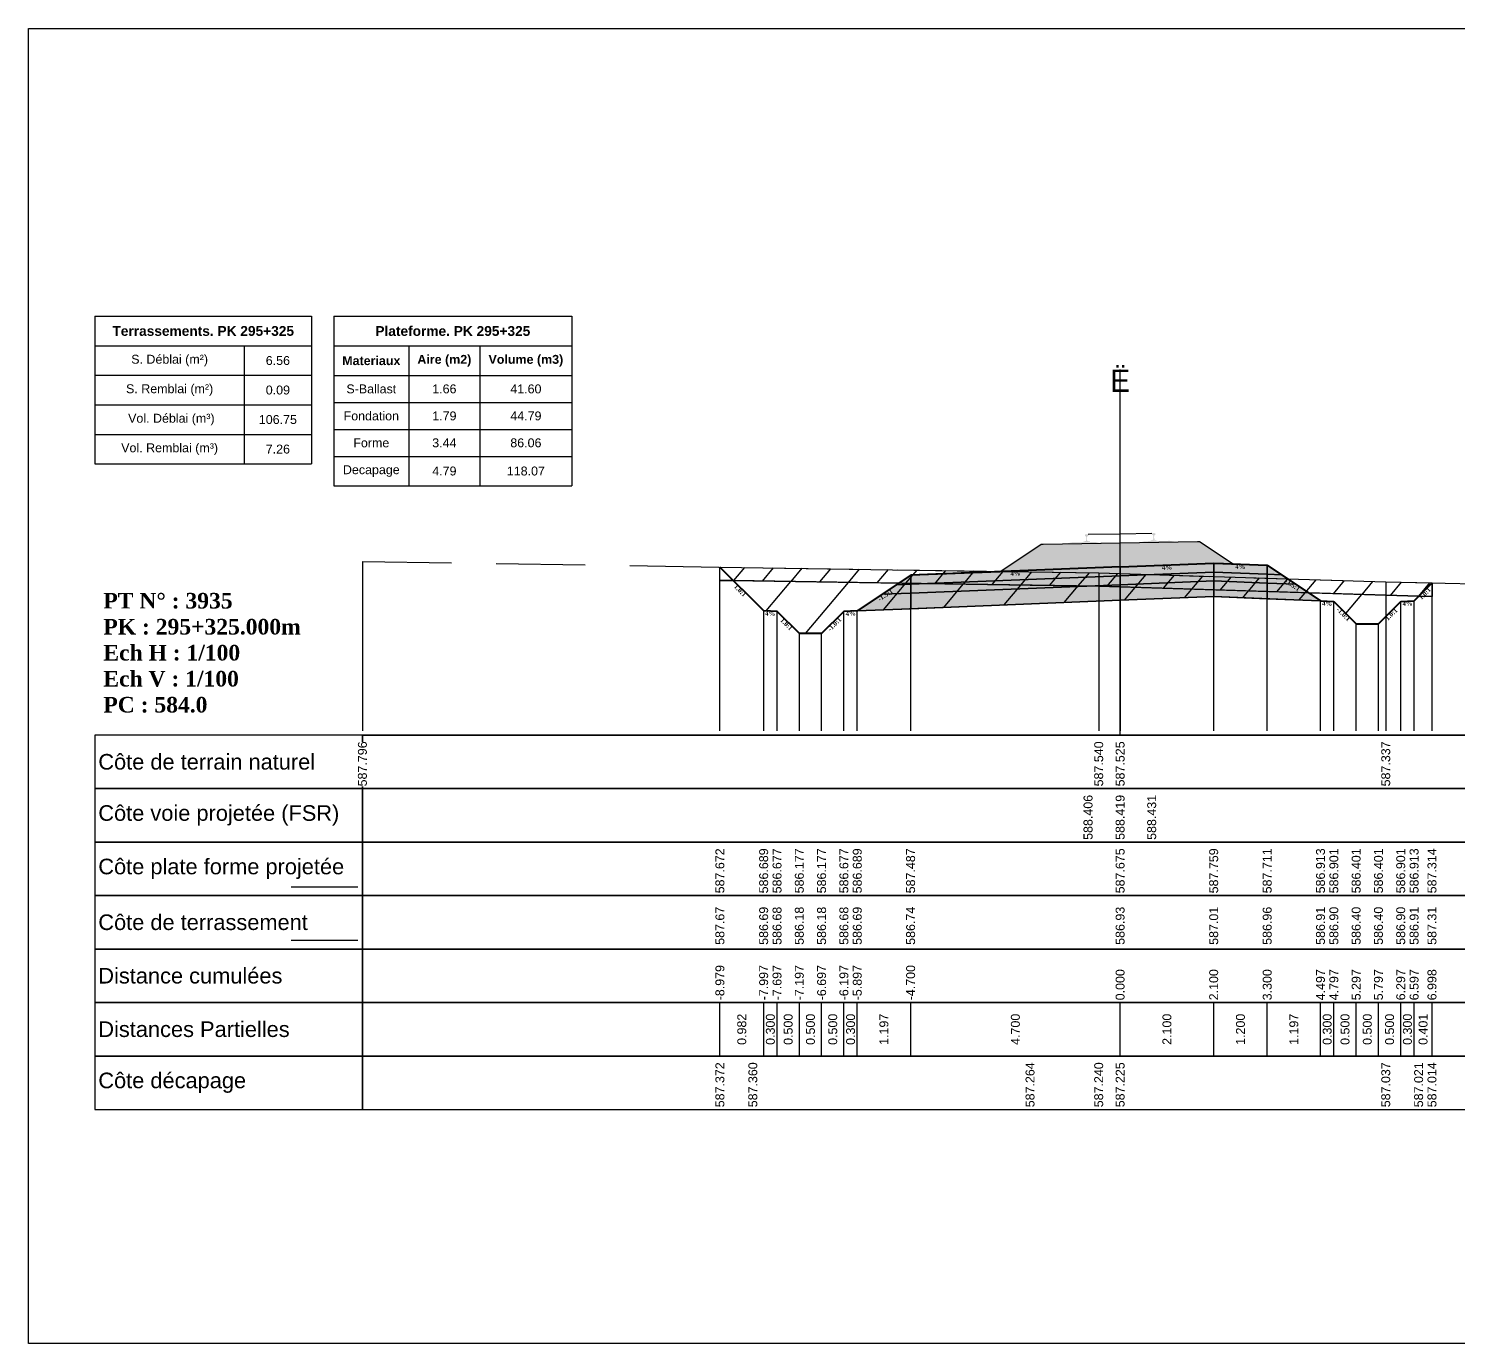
# Model space of a CAD drawing. Header units: millimetres. Extents: x 2762 to 3076, y 916 to 3305.
# Drawn here: x 2873.89 to 2905.97, y 2163.04 to 2192.54 of the extents above; entities that cross this region are included whole.
import ezdxf

# ---------------------------------------------------------------- set-up
doc = ezdxf.new("R2010")
doc.units = ezdxf.units.MM
doc.header["$LTSCALE"] = 2
doc.linetypes.add('CACHE', pattern=[9.525, 6.35, -3.175])
doc.linetypes.add('DASHED', pattern=[0.75, 0.5, -0.25])
for name, color, linetype in [('C-ANNO-TABL', 1, 'Continuous'), ('C-ANNO-TABL-TEXT', 150, 'Continuous'), ('C-ANNO-TABL-TITL', 150, 'Continuous'), ('C-ANNO-TABL-TTBL', 5, 'Continuous'), ('C-ROAD-CORR', 5, 'Continuous'), ('C-ROAD-SCTN', 7, 'Continuous')]:
    doc.layers.add(name, color=color, linetype=linetype)
doc.styles.add('ARIAL', font='arial.ttf')
doc.styles.add('C3D_Etiquette', font='romans.shx')
doc.styles.add('C3D_Profil_Travers', font='romans.shx')
doc.styles.get("Standard").update_dxf_attribs({"font": 'arial.ttf'})

msp = doc.modelspace()

# ---------------------------------------------------------------- hatches: boundary and pattern name
at = {"linetype": 'Continuous', "lineweight": -3}
msp.add_hatch(color=254, dxfattribs=at).paths.add_polyline_path([(2897.169, 2180.798), (2897.166, 2180.983), (2897.28, 2181.006), (2897.628, 2181.012), (2897.628, 2181.018), (2897.554, 2181.016), (2897.554, 2181.026), (2897.555, 2181.027), (2897.556, 2181.028), (2897.558, 2181.028), (2897.578, 2181.03), (2897.581, 2181.031), (2897.584, 2181.032), (2897.612, 2181.043), (2897.614, 2181.044), (2897.615, 2181.046), (2897.616, 2181.047), (2897.617, 2181.051), (2897.618, 2181.058), (2897.619, 2181.067), (2897.62, 2181.078), (2897.62, 2181.102), (2897.619, 2181.117), (2897.618, 2181.124), (2897.617, 2181.13), (2897.616, 2181.134), (2897.616, 2181.136), (2897.615, 2181.14), (2897.614, 2181.141), (2897.613, 2181.143), (2897.612, 2181.144), (2897.61, 2181.145), (2897.595, 2181.15), (2897.592, 2181.152), (2897.592, 2181.152), (2897.591, 2181.154), (2897.591, 2181.157), (2897.591, 2181.175), (2897.591, 2181.179), (2897.592, 2181.181), (2897.594, 2181.184), (2897.596, 2181.185), (2897.599, 2181.187), (2897.6, 2181.187), (2897.604, 2181.188), (2897.608, 2181.188), (2897.611, 2181.189), (2897.615, 2181.189), (2897.62, 2181.189), (2897.623, 2181.189), (2897.626, 2181.19), (2897.63, 2181.19), (2897.633, 2181.19), (2897.637, 2181.19), (2897.642, 2181.189), (2897.645, 2181.189), (2897.649, 2181.189), (2897.653, 2181.188), (2897.654, 2181.188), (2897.656, 2181.186), (2897.659, 2181.185), (2897.661, 2181.183), (2897.662, 2181.18), (2897.663, 2181.176), (2897.663, 2181.158), (2897.663, 2181.155), (2897.662, 2181.154), (2897.662, 2181.153), (2897.659, 2181.151), (2897.644, 2181.145), (2897.643, 2181.145), (2897.641, 2181.143), (2897.64, 2181.142), (2897.64, 2181.14), (2897.639, 2181.137), (2897.638, 2181.135), (2897.638, 2181.13), (2897.637, 2181.124), (2897.637, 2181.118), (2897.636, 2181.102), (2897.637, 2181.078), (2897.638, 2181.068), (2897.639, 2181.059), (2897.641, 2181.052), (2897.642, 2181.047), (2897.642, 2181.046), (2897.644, 2181.045), (2897.646, 2181.044), (2897.674, 2181.034), (2897.677, 2181.032), (2897.681, 2181.032), (2897.701, 2181.031), (2897.702, 2181.03), (2897.703, 2181.03), (2897.704, 2181.029), (2897.704, 2181.019), (2897.63, 2181.018), (2897.63, 2181.012), (2897.834, 2181.016), (2897.966, 2180.987), (2898.8, 2181.002), (2898.931, 2181.035), (2899.135, 2181.038), (2899.135, 2181.044), (2899.061, 2181.043), (2899.061, 2181.052), (2899.062, 2181.053), (2899.063, 2181.054), (2899.064, 2181.055), (2899.084, 2181.057), (2899.088, 2181.057), (2899.091, 2181.058), (2899.119, 2181.069), (2899.121, 2181.071), (2899.122, 2181.072), (2899.123, 2181.073), (2899.124, 2181.078), (2899.125, 2181.085), (2899.126, 2181.094), (2899.127, 2181.104), (2899.126, 2181.128), (2899.125, 2181.144), (2899.125, 2181.15), (2899.124, 2181.156), (2899.123, 2181.161), (2899.123, 2181.162), (2899.122, 2181.166), (2899.121, 2181.168), (2899.12, 2181.169), (2899.118, 2181.17), (2899.117, 2181.171), (2899.102, 2181.176), (2899.099, 2181.178), (2899.098, 2181.179), (2899.098, 2181.18), (2899.098, 2181.183), (2899.097, 2181.201), (2899.098, 2181.205), (2899.099, 2181.208), (2899.101, 2181.21), (2899.103, 2181.212), (2899.106, 2181.213), (2899.107, 2181.213), (2899.11, 2181.214), (2899.114, 2181.215), (2899.118, 2181.215), (2899.122, 2181.215), (2899.127, 2181.216), (2899.13, 2181.216), (2899.133, 2181.216), (2899.136, 2181.216), (2899.14, 2181.216), (2899.144, 2181.216), (2899.149, 2181.216), (2899.152, 2181.215), (2899.156, 2181.215), (2899.16, 2181.214), (2899.161, 2181.214), (2899.163, 2181.213), (2899.165, 2181.211), (2899.168, 2181.209), (2899.169, 2181.207), (2899.169, 2181.202), (2899.17, 2181.184), (2899.17, 2181.182), (2899.169, 2181.18), (2899.169, 2181.179), (2899.166, 2181.177), (2899.151, 2181.172), (2899.149, 2181.171), (2899.148, 2181.169), (2899.147, 2181.168), (2899.146, 2181.166), (2899.146, 2181.163), (2899.145, 2181.161), (2899.144, 2181.156), (2899.144, 2181.15), (2899.143, 2181.144), (2899.143, 2181.128), (2899.143, 2181.104), (2899.145, 2181.094), (2899.146, 2181.085), (2899.147, 2181.078), (2899.148, 2181.074), (2899.149, 2181.072), (2899.15, 2181.071), (2899.153, 2181.07), (2899.181, 2181.06), (2899.184, 2181.059), (2899.187, 2181.058), (2899.207, 2181.057), (2899.209, 2181.057), (2899.21, 2181.056), (2899.211, 2181.055), (2899.211, 2181.045), (2899.137, 2181.044), (2899.137, 2181.038), (2899.485, 2181.044), (2899.6, 2181.025), (2899.604, 2180.84)])
h = msp.add_hatch(dxfattribs=at)
h.set_pattern_fill('GRAVEL', color=252, scale=0.009, style=0)
h.set_pattern_definition([(228.0128, (2895.85451, 2180.586816), (-1.8288, -2.0574), [0.030755, -3.0447435]), (184.96974, (2895.833936, 2180.563956), (2.743199999, 0.228600013), [0.0527764, -5.2248644]), (132.51045, (2895.781358, 2180.559384), (2.286, -2.5146), [0.0372133, -3.684125]), (267.2737, (2895.692204, 2180.502234), (0.2286, 4.572), [0.0480604, -4.7579794]), (292.83365, (2895.689918, 2180.454228), (-1.143, 2.7432), [0.047127, -4.6655827]), (357.2737, (2895.708206, 2180.410794), (-4.572, 0.2286), [0.0480604, -4.7579794]), (37.69424, (2895.756212, 2180.408508), (-2.9718, -2.286), [0.0635574, -6.2921804]), (72.25533, (2895.806504, 2180.44737), (1.6002, 5.0292), [0.0600048, -5.940473]), (121.42957, (2895.824792, 2180.50452), (-1.8288, 2.9718), [0.048223, -4.774099]), (175.23636, (2895.799646, 2180.545668), (2.5146, -0.2286), [0.055054, -2.697654]), (222.39744, (2895.744782, 2180.55024), (-2.7432, -2.5146), [0.071197, -7.0485095]), (138.81407, (2895.918518, 2180.499948), (-1.6002, 1.3716), [0.0243004, -2.405751]), (171.46923, (2895.90023, 2180.51595), (2.9718, -0.4572), [0.0462314, -4.5769175]), (225, (2895.85451, 2180.52281), (-3e-17, -0.2286), [0.032329, -0.29096]), (203.1986, (2895.838508, 2180.55024), (1.143, 0.4572), [0.01741, -1.723556]), (291.8014, (2895.822506, 2180.543382), (-0.2286, 0.6858), [0.024621, -1.206428]), (30.9638, (2895.83165, 2180.520522), (0.6858, 0.4572), [0.039989, -1.292967]), (161.565, (2895.86594, 2180.541096), (0.4572, -0.2286), [0.028916, -0.693981]), (16.38954, (2895.689918, 2180.543382), (2.286, 0.6858), [0.040508, -4.0102944]), (70.34618, (2895.72878, 2180.554812), (-0.9144, -2.5146), [0.033984, -3.3643994]), (293.1986, (2895.86594, 2180.586816), (-0.4572, 1.143), [0.034819, -1.7061465]), (343.61046, (2895.879656, 2180.554812), (-2.286, 0.6858), [0.040508, -4.0102944]), (339.44395, (2895.689918, 2180.40165), (-1.143, 0.4572), [0.039063, -1.914096]), (294.77514, (2895.726494, 2180.387934), (-1.143, 2.5146), [0.0327305, -3.2403234]), (66.8014, (2895.868226, 2180.358216), (0.4572, 1.143), [0.034819, -1.7061465]), (17.35402, (2895.881942, 2180.39022), (-2.9718, -0.9144), [0.0383204, -3.793714]), (69.44395, (2895.756212, 2180.358216), (-0.4572, -1.143), [0.0195316, -1.933628]), (101.3099, (2895.85451, 2180.358216), (-0.2286, 0.9144), [0.011656, -1.1539795]), (165.9638, (2895.852224, 2180.369646), (0.6858, -0.2286), [0.047127, -0.895415]), (186.009, (2895.806504, 2180.381076), (2.286, 0.2286), [0.043674, -4.323723]), (303.69, (2895.83165, 2180.49995), (-0.2286, 0.4572), [0.032969, -0.79126]), (353.15723, (2895.849938, 2180.472516), (3.8862, -0.4572), [0.05756, -5.698441]), (60.9454, (2895.907088, 2180.465658), (-0.9144, -1.6002), [0.023536, -2.330045]), (90, (2895.91852, 2180.48623), (-0.2286, 0.2286), [0.013716, -0.214884]), (120.25644, (2895.801932, 2180.387934), (0.9144, -1.6002), [0.031758, -3.1440547]), (48.0128, (2895.78593, 2180.415366), (1.8288, 2.0574), [0.06151, -3.0139886]), (0, (2895.82708, 2180.46109), (0.2286, 0.2286), [0.059436, -0.169164]), (325.30485, (2895.886514, 2180.461086), (2.286, -1.6002), [0.036145, -3.5783385]), (254.0546, (2895.916232, 2180.440512), (-0.2286, -0.9144), [0.033285, -1.6309485]), (207.64598, (2895.907088, 2180.408508), (-4.3434, -2.286), [0.054193, -5.365122]), (175.42608, (2895.859082, 2180.383362), (-2.9718, 0.2286), [0.0573327, -5.675926])])
h.paths.add_polyline_path([(2895.69, 2180.358), (2896.608, 2180.971), (2896.652, 2180.971), (2900.114, 2181.031), (2900.158, 2181.031), (2900.916, 2180.526), (2900.48, 2180.543), (2895.809, 2180.356)])
h.paths.add_polyline_path([(2895.679, 2180.351), (2895.69, 2180.358), (2895.809, 2180.356)])
h = msp.add_hatch(dxfattribs=at)
h.set_pattern_fill('_U', color=150, scale=0.5, angle=50, style=0, pattern_type=0)
h.set_pattern_definition([(50, (2905.0838, 2179.80465), (-0.383022, 0.321394), [])])
h.paths.add_polyline_path([(2905.084, 2179.805), (2905.377, 2180.098), (2905.377, 2179.798)])
h.paths.add_polyline_path([(2902.137, 2180.19), (2904.34, 2180.121), (2905.377, 2180.098), (2905.084, 2179.805), (2904.34, 2179.821), (2902.609, 2179.875)])
h.paths.add_polyline_path([(2895.679, 2180.351), (2895.69, 2180.358), (2895.809, 2180.356)])
h.paths.add_polyline_path([(2893.413, 2180.093), (2893.68, 2180.271), (2895.679, 2180.351), (2895.809, 2180.356), (2897.9, 2180.324), (2902.137, 2180.19), (2902.609, 2179.875), (2897.9, 2180.024)])
h.paths.add_polyline_path([(2889.401, 2180.455), (2895.69, 2180.358), (2895.679, 2180.351), (2893.68, 2180.271), (2893.413, 2180.093), (2889.705, 2180.151)])
h.paths.add_polyline_path([(2889.401, 2180.155), (2889.401, 2180.455), (2889.705, 2180.151)])
h = msp.add_hatch(color=11, dxfattribs=at)
h.paths.add_polyline_path([(2901.68, 2180.295), (2901.68, 2180.495), (2901.999, 2180.282)])
h.paths.add_polyline_path([(2900.48, 2180.343), (2900.48, 2180.543), (2901.68, 2180.495), (2901.68, 2180.295)])
h.paths.add_polyline_path([(2898.38, 2180.259), (2898.38, 2180.459), (2900.48, 2180.543), (2900.48, 2180.343)])
h.paths.add_polyline_path([(2893.68, 2180.071), (2893.68, 2180.271), (2898.38, 2180.459), (2898.38, 2180.259)])
h.paths.add_polyline_path([(2893.36, 2180.058), (2893.68, 2180.271), (2893.68, 2180.071)])
h = msp.add_hatch(dxfattribs=at)
h.set_pattern_fill('_U', color=1, angle=50, style=0, pattern_type=0)
h.set_pattern_definition([(50, (2889.7054, 2180.1507), (-0.766044, 0.64279), [])])
h.paths.add_polyline_path([(2889.705, 2180.151), (2897.9, 2180.024), (2904.34, 2179.821), (2905.084, 2179.805), (2904.976, 2179.697), (2904.676, 2179.685), (2904.176, 2179.185), (2903.676, 2179.185), (2903.176, 2179.685), (2900.48, 2179.793), (2892.183, 2179.461), (2891.683, 2178.961), (2891.183, 2178.961), (2890.683, 2179.461), (2890.383, 2179.473)])
h = msp.add_hatch(color=83, dxfattribs=at)
h.paths.add_polyline_path([(2901.68, 2179.745), (2901.68, 2180.095), (2902.318, 2180.07), (2902.876, 2179.697)])
h.paths.add_polyline_path([(2900.48, 2179.793), (2900.48, 2180.143), (2901.68, 2180.095), (2901.68, 2179.745)])
h.paths.add_polyline_path([(2898.38, 2179.709), (2898.38, 2180.059), (2900.48, 2180.143), (2900.48, 2179.793)])
h.paths.add_polyline_path([(2893.68, 2179.521), (2893.68, 2179.871), (2898.38, 2180.059), (2898.38, 2179.709)])
h.paths.add_polyline_path([(2892.483, 2179.473), (2893.041, 2179.846), (2893.68, 2179.871), (2893.68, 2179.521)])
h = msp.add_hatch(color=30, dxfattribs=at)
h.paths.add_polyline_path([(2901.68, 2180.095), (2901.68, 2180.295), (2901.999, 2180.282), (2902.318, 2180.07)])
h.paths.add_polyline_path([(2900.48, 2180.143), (2900.48, 2180.343), (2901.68, 2180.295), (2901.68, 2180.095)])
h.paths.add_polyline_path([(2898.38, 2180.059), (2898.38, 2180.259), (2900.48, 2180.343), (2900.48, 2180.143)])
h.paths.add_polyline_path([(2893.68, 2179.871), (2893.68, 2180.071), (2898.38, 2180.259), (2898.38, 2180.059)])
h.paths.add_polyline_path([(2893.041, 2179.846), (2893.36, 2180.058), (2893.68, 2180.071), (2893.68, 2179.871)])

# ---------------------------------------------------------------- linework, layer by layer
at = {"color": 7, "linetype": 'Continuous', "lineweight": -3}
for p, q in [((2898.38, 2176.684), (2898.38, 2184.884)), ((2881.379, 2176.684), (2915.381, 2176.684)), ((2889.401, 2169.484), (2889.401, 2170.684)), ((2890.383, 2169.484), (2890.383, 2170.684)), ((2890.383, 2169.484), (2890.383, 2170.684)), ((2890.683, 2169.484), (2890.683, 2170.684)), ((2890.683, 2169.484), (2890.683, 2170.684)), ((2891.183, 2169.484), (2891.183, 2170.684)), ((2891.183, 2169.484), (2891.183, 2170.684)), ((2891.683, 2169.484), (2891.683, 2170.684)), ((2891.683, 2169.484), (2891.683, 2170.684)), ((2892.183, 2169.484), (2892.183, 2170.684)), ((2892.183, 2169.484), (2892.183, 2170.684)), ((2892.483, 2169.484), (2892.483, 2170.684)), ((2892.483, 2169.484), (2892.483, 2170.684)), ((2893.68, 2169.484), (2893.68, 2170.684)), ((2893.68, 2169.484), (2893.68, 2170.684)), ((2898.38, 2169.484), (2898.38, 2170.684)), ((2898.38, 2169.484), (2898.38, 2170.684)), ((2900.48, 2169.484), (2900.48, 2170.684)), ((2900.48, 2169.484), (2900.48, 2170.684)), ((2901.68, 2169.484), (2901.68, 2170.684)), ((2901.68, 2169.484), (2901.68, 2170.684)), ((2902.876, 2169.484), (2902.876, 2170.684)), ((2902.876, 2169.484), (2902.876, 2170.684)), ((2903.176, 2169.484), (2903.176, 2170.684)), ((2903.176, 2169.484), (2903.176, 2170.684)), ((2903.676, 2169.484), (2903.676, 2170.684)), ((2903.676, 2169.484), (2903.676, 2170.684)), ((2904.176, 2169.484), (2904.176, 2170.684)), ((2904.176, 2169.484), (2904.176, 2170.684)), ((2904.676, 2169.484), (2904.676, 2170.684)), ((2904.676, 2169.484), (2904.676, 2170.684)), ((2904.976, 2169.484), (2904.976, 2170.684)), ((2904.976, 2169.484), (2904.976, 2170.684)), ((2905.377, 2169.484), (2905.377, 2170.684))]:
    msp.add_line(p, q, dxfattribs=at)
at = {"color": 251, "linetype": 'Continuous', "lineweight": -3}
for p, q in [((2895.69, 2180.358), (2896.608, 2180.971)), ((2896.608, 2180.971), (2896.652, 2180.971)), ((2896.652, 2180.971), (2900.114, 2181.031)), ((2900.114, 2181.031), (2900.158, 2181.031)), ((2900.158, 2181.031), (2900.916, 2180.526)), ((2893.68, 2180.271), (2898.38, 2180.459)), ((2900.48, 2180.543), (2895.809, 2180.356)), ((2898.38, 2180.459), (2900.48, 2180.543)), ((2898.38, 2180.259), (2898.38, 2180.459)), ((2898.38, 2180.459), (2898.38, 2180.259)), ((2900.916, 2180.526), (2900.48, 2180.543)), ((2900.48, 2180.343), (2900.48, 2180.543)), ((2900.48, 2180.543), (2901.68, 2180.495)), ((2900.48, 2180.543), (2900.48, 2180.343)), ((2901.68, 2180.295), (2901.68, 2180.495)), ((2901.68, 2180.495), (2901.999, 2180.282)), ((2901.68, 2180.495), (2901.68, 2180.295)), ((2893.36, 2180.058), (2893.68, 2180.271)), ((2893.68, 2180.071), (2893.68, 2180.271)), ((2893.68, 2180.271), (2893.68, 2180.071)), ((2898.38, 2180.259), (2893.68, 2180.071)), ((2895.679, 2180.351), (2895.69, 2180.358)), ((2895.809, 2180.356), (2895.679, 2180.351)), ((2895.809, 2180.356), (2895.69, 2180.358)), ((2895.69, 2180.358), (2895.809, 2180.356)), ((2900.48, 2180.343), (2898.38, 2180.259)), ((2901.68, 2180.295), (2900.48, 2180.343)), ((2901.999, 2180.282), (2901.68, 2180.295)), ((2893.68, 2180.071), (2893.36, 2180.058))]:
    msp.add_line(p, q, dxfattribs=at)
at = {"color": 105, "linetype": 'DASHED', "lineweight": -3, "ltscale": 2}
for p, q in [((2881.38, 2180.579), (2897.9, 2180.324)), ((2897.9, 2180.324), (2898.38, 2180.309)), ((2898.38, 2180.309), (2904.34, 2180.121)), ((2904.34, 2180.121), (2915.38, 2179.884))]:
    msp.add_line(p, q, dxfattribs=at)
at = {"color": 98, "linetype": 'CACHE', "lineweight": -3}
for p, q in [((2881.38, 2180.579), (2881.38, 2176.784)), ((2897.9, 2180.324), (2897.9, 2176.784)), ((2898.38, 2180.309), (2898.38, 2176.784)), ((2904.34, 2180.121), (2904.34, 2176.784))]:
    msp.add_line(p, q, dxfattribs=at)
at = {"color": 253, "linetype": 'Continuous', "lineweight": -3}
for p, q in [((2889.401, 2180.455), (2895.69, 2180.358)), ((2889.705, 2180.151), (2889.401, 2180.455)), ((2889.401, 2180.155), (2889.401, 2180.455)), ((2889.401, 2180.455), (2889.705, 2180.151)), ((2889.401, 2180.155), (2889.401, 2180.455)), ((2889.401, 2180.455), (2889.705, 2180.151)), ((2889.705, 2180.151), (2889.401, 2180.155)), ((2889.705, 2180.151), (2889.401, 2180.155)), ((2893.413, 2180.093), (2889.705, 2180.151)), ((2889.705, 2180.151), (2897.9, 2180.024)), ((2890.383, 2179.473), (2889.705, 2180.151)), ((2893.413, 2180.093), (2893.68, 2180.271)), ((2893.68, 2180.271), (2893.413, 2180.093)), ((2897.9, 2180.024), (2893.413, 2180.093)), ((2893.68, 2180.271), (2895.679, 2180.351)), ((2895.679, 2180.351), (2893.68, 2180.271)), ((2895.679, 2180.351), (2895.69, 2180.358)), ((2895.69, 2180.358), (2895.679, 2180.351)), ((2895.809, 2180.356), (2895.679, 2180.351)), ((2895.679, 2180.351), (2895.809, 2180.356)), ((2895.69, 2180.358), (2895.809, 2180.356)), ((2895.809, 2180.356), (2897.9, 2180.324)), ((2897.9, 2180.324), (2902.137, 2180.19)), ((2902.137, 2180.19), (2904.34, 2180.121)), ((2902.609, 2179.875), (2902.137, 2180.19)), ((2902.137, 2180.19), (2902.609, 2179.875)), ((2904.34, 2180.121), (2905.377, 2180.098)), ((2905.084, 2179.805), (2905.377, 2180.098)), ((2905.377, 2180.098), (2905.084, 2179.805)), ((2905.084, 2179.805), (2905.377, 2180.098)), ((2905.377, 2180.098), (2905.377, 2179.798)), ((2905.377, 2180.098), (2905.377, 2179.798)), ((2900.48, 2179.793), (2892.183, 2179.461)), ((2902.609, 2179.875), (2897.9, 2180.024)), ((2897.9, 2180.024), (2904.34, 2179.821)), ((2903.176, 2179.685), (2900.48, 2179.793)), ((2904.34, 2179.821), (2902.609, 2179.875)), ((2905.084, 2179.805), (2904.34, 2179.821)), ((2904.34, 2179.821), (2905.084, 2179.805)), ((2905.084, 2179.805), (2904.976, 2179.697)), ((2905.377, 2179.798), (2905.084, 2179.805)), ((2905.377, 2179.798), (2905.084, 2179.805)), ((2890.683, 2179.461), (2890.383, 2179.473)), ((2891.183, 2178.961), (2890.683, 2179.461)), ((2892.183, 2179.461), (2891.683, 2178.961)), ((2903.676, 2179.185), (2903.176, 2179.685)), ((2904.676, 2179.685), (2904.176, 2179.185)), ((2904.976, 2179.697), (2904.676, 2179.685)), ((2904.176, 2179.185), (2903.676, 2179.185)), ((2891.683, 2178.961), (2891.183, 2178.961))]:
    msp.add_line(p, q, dxfattribs=at)
at = {"color": 8, "linetype": 'CACHE', "lineweight": -3}
for p, q in [((2889.401, 2176.784), (2889.401, 2180.455)), ((2905.377, 2176.784), (2905.377, 2180.098)), ((2900.48, 2176.784), (2900.48, 2179.793)), ((2890.383, 2176.784), (2890.383, 2179.473)), ((2890.683, 2176.784), (2890.683, 2179.461)), ((2892.183, 2176.784), (2892.183, 2179.461)), ((2892.483, 2176.784), (2892.483, 2179.473)), ((2893.68, 2176.784), (2893.68, 2179.521)), ((2898.38, 2176.784), (2898.38, 2179.709)), ((2898.38, 2176.784), (2898.38, 2179.709)), ((2901.68, 2176.784), (2901.68, 2179.745)), ((2902.876, 2176.784), (2902.876, 2179.697)), ((2903.176, 2176.784), (2903.176, 2179.685)), ((2904.676, 2176.784), (2904.676, 2179.685)), ((2904.976, 2176.784), (2904.976, 2179.697)), ((2903.676, 2176.784), (2903.676, 2179.185)), ((2904.176, 2176.784), (2904.176, 2179.185)), ((2891.183, 2176.784), (2891.183, 2178.961)), ((2891.683, 2176.784), (2891.683, 2178.961))]:
    msp.add_line(p, q, dxfattribs=at)
at = {"color": 6, "linetype": 'Continuous', "lineweight": -3}
for p, q in [((2889.401, 2180.155), (2890.14, 2180.144)), ((2890.14, 2180.144), (2896.359, 2180.048)), ((2896.359, 2180.048), (2897.9, 2180.024)), ((2897.9, 2180.024), (2898.38, 2180.009)), ((2898.38, 2180.009), (2904.34, 2179.821)), ((2904.34, 2179.821), (2905.078, 2179.805)), ((2905.078, 2179.805), (2905.377, 2179.798))]:
    msp.add_line(p, q, dxfattribs=at)
at = {"color": 53, "linetype": 'Continuous', "lineweight": -3}
for p, q in [((2893.68, 2180.071), (2898.38, 2180.259)), ((2898.38, 2180.259), (2900.48, 2180.343)), ((2898.38, 2180.059), (2898.38, 2180.259)), ((2898.38, 2180.259), (2898.38, 2180.059)), ((2900.48, 2180.143), (2898.38, 2180.059)), ((2898.38, 2180.059), (2900.48, 2180.143)), ((2900.48, 2180.143), (2900.48, 2180.343)), ((2900.48, 2180.343), (2901.68, 2180.295)), ((2900.48, 2180.343), (2900.48, 2180.143)), ((2901.68, 2180.095), (2900.48, 2180.143)), ((2900.48, 2179.793), (2900.48, 2180.143)), ((2900.48, 2180.143), (2901.68, 2180.095)), ((2900.48, 2180.143), (2900.48, 2179.793)), ((2901.68, 2180.095), (2901.68, 2180.295)), ((2901.68, 2180.295), (2901.999, 2180.282)), ((2901.68, 2180.295), (2901.68, 2180.095)), ((2902.318, 2180.07), (2901.68, 2180.095)), ((2901.68, 2179.745), (2901.68, 2180.095)), ((2901.68, 2180.095), (2902.318, 2180.07)), ((2901.68, 2180.095), (2901.68, 2179.745)), ((2901.999, 2180.282), (2902.318, 2180.07)), ((2892.483, 2179.473), (2893.041, 2179.846)), ((2893.041, 2179.846), (2893.36, 2180.058)), ((2893.68, 2179.871), (2893.041, 2179.846)), ((2893.041, 2179.846), (2893.68, 2179.871)), ((2893.36, 2180.058), (2893.68, 2180.071)), ((2893.68, 2179.871), (2893.68, 2180.071)), ((2893.68, 2180.071), (2893.68, 2179.871)), ((2898.38, 2180.059), (2893.68, 2179.871)), ((2893.68, 2179.871), (2898.38, 2180.059)), ((2893.68, 2179.521), (2893.68, 2179.871)), ((2893.68, 2179.871), (2893.68, 2179.521)), ((2898.38, 2179.709), (2898.38, 2180.059)), ((2898.38, 2180.059), (2898.38, 2179.709)), ((2900.48, 2179.793), (2898.38, 2179.709)), ((2901.68, 2179.745), (2900.48, 2179.793)), ((2902.318, 2180.07), (2902.876, 2179.697)), ((2893.68, 2179.521), (2892.483, 2179.473)), ((2898.38, 2179.709), (2893.68, 2179.521)), ((2902.876, 2179.697), (2901.68, 2179.745))]:
    msp.add_line(p, q, dxfattribs=at)
at = {"color": 154, "linetype": 'Continuous', "lineweight": -3}
msp.add_line((2879.779, 2173.284), (2881.279, 2173.284), dxfattribs=at)
at = {"color": 1, "linetype": 'Continuous', "lineweight": -3}
msp.add_line((2879.779, 2172.084), (2881.279, 2172.084), dxfattribs=at)
at = {"color": 7, "linetype": 'Continuous', "lineweight": -3}
for points in [[(2881.379, 2175.484), (2881.379, 2176.684), (2875.379, 2176.684), (2875.379, 2175.484)], [(2881.379, 2175.484), (2915.381, 2175.484), (2915.381, 2176.684), (2881.379, 2176.684)], [(2881.379, 2174.284), (2881.379, 2175.484), (2875.379, 2175.484), (2875.379, 2174.284)], [(2881.379, 2174.284), (2915.381, 2174.284), (2915.381, 2175.484), (2881.379, 2175.484)], [(2881.379, 2173.084), (2881.379, 2174.284), (2875.379, 2174.284), (2875.379, 2173.084)], [(2881.379, 2173.084), (2915.381, 2173.084), (2915.381, 2174.284), (2881.379, 2174.284)], [(2881.379, 2171.884), (2881.379, 2173.084), (2875.379, 2173.084), (2875.379, 2171.884)], [(2881.379, 2171.884), (2915.381, 2171.884), (2915.381, 2173.084), (2881.379, 2173.084)], [(2881.379, 2170.684), (2881.379, 2171.884), (2875.379, 2171.884), (2875.379, 2170.684)], [(2881.379, 2170.684), (2915.381, 2170.684), (2915.381, 2171.884), (2881.379, 2171.884)], [(2881.379, 2169.484), (2881.379, 2170.684), (2875.379, 2170.684), (2875.379, 2169.484)], [(2881.379, 2169.484), (2915.381, 2169.484), (2915.381, 2170.684), (2881.379, 2170.684)], [(2881.379, 2168.284), (2881.379, 2169.484), (2875.379, 2169.484), (2875.379, 2168.284)], [(2881.379, 2168.284), (2915.381, 2168.284), (2915.381, 2169.484), (2881.379, 2169.484)]]:
    msp.add_3dface(points, dxfattribs=at)
at = {"layer": 'C-ANNO-TABL', "color": 7, "linetype": 'Continuous', "lineweight": -3}
for p, q in [((2875.379, 2185.419), (2878.729, 2185.419)), ((2878.729, 2185.419), (2880.238, 2185.419)), ((2878.729, 2185.419), (2878.729, 2184.757)), ((2880.738, 2185.416), (2882.42, 2185.416)), ((2882.42, 2185.416), (2884.016, 2185.416)), ((2882.42, 2185.416), (2882.42, 2184.754)), ((2884.016, 2185.416), (2886.078, 2185.416)), ((2884.016, 2185.416), (2884.016, 2184.754)), ((2875.379, 2184.757), (2878.729, 2184.757)), ((2878.729, 2184.757), (2880.238, 2184.757)), ((2878.729, 2184.757), (2878.729, 2184.095)), ((2880.738, 2184.754), (2882.42, 2184.754)), ((2882.42, 2184.754), (2884.016, 2184.754)), ((2882.42, 2184.754), (2882.42, 2184.147)), ((2884.016, 2184.754), (2886.078, 2184.754)), ((2884.016, 2184.754), (2884.016, 2184.147)), ((2875.379, 2184.095), (2878.729, 2184.095)), ((2878.729, 2184.095), (2880.238, 2184.095)), ((2878.729, 2184.095), (2878.729, 2183.432)), ((2880.738, 2184.147), (2882.42, 2184.147)), ((2882.42, 2184.147), (2884.016, 2184.147)), ((2882.42, 2184.147), (2882.42, 2183.543)), ((2884.016, 2184.147), (2886.078, 2184.147)), ((2884.016, 2184.147), (2884.016, 2183.543)), ((2875.379, 2183.432), (2878.729, 2183.432)), ((2878.729, 2183.432), (2880.238, 2183.432)), ((2878.729, 2183.432), (2878.729, 2182.77)), ((2880.738, 2183.543), (2882.42, 2183.543)), ((2882.42, 2183.543), (2884.016, 2183.543)), ((2882.42, 2183.543), (2882.42, 2182.939)), ((2884.016, 2183.543), (2886.078, 2183.543)), ((2884.016, 2183.543), (2884.016, 2182.939)), ((2880.738, 2182.939), (2882.42, 2182.939)), ((2882.42, 2182.939), (2884.016, 2182.939)), ((2882.42, 2182.939), (2882.42, 2182.28)), ((2884.016, 2182.939), (2886.078, 2182.939)), ((2884.016, 2182.939), (2884.016, 2182.28))]:
    msp.add_line(p, q, dxfattribs=at)
at = {"layer": 'C-ANNO-TABL-TTBL', "color": 7, "linetype": 'Continuous', "lineweight": -3}
for p, q in [((2875.379, 2186.084), (2880.238, 2186.084)), ((2875.379, 2186.084), (2875.379, 2185.419)), ((2880.238, 2186.084), (2880.238, 2185.419)), ((2880.738, 2186.084), (2886.078, 2186.084)), ((2880.738, 2186.084), (2880.738, 2185.416)), ((2886.078, 2186.084), (2886.078, 2185.416)), ((2875.379, 2185.419), (2875.379, 2184.757)), ((2880.238, 2185.419), (2880.238, 2184.757)), ((2880.738, 2185.416), (2880.738, 2184.754)), ((2886.078, 2185.416), (2886.078, 2184.754)), ((2875.379, 2184.757), (2875.379, 2184.095)), ((2880.238, 2184.757), (2880.238, 2184.095)), ((2880.738, 2184.754), (2880.738, 2184.147)), ((2886.078, 2184.754), (2886.078, 2184.147)), ((2875.379, 2184.095), (2875.379, 2183.432)), ((2880.238, 2184.095), (2880.238, 2183.432)), ((2880.738, 2184.147), (2880.738, 2183.543)), ((2886.078, 2184.147), (2886.078, 2183.543)), ((2875.379, 2183.432), (2875.379, 2182.77)), ((2880.238, 2183.432), (2880.238, 2182.77)), ((2880.738, 2183.543), (2880.738, 2182.939)), ((2886.078, 2183.543), (2886.078, 2182.939)), ((2875.379, 2182.77), (2878.729, 2182.77)), ((2878.729, 2182.77), (2880.238, 2182.77)), ((2880.738, 2182.939), (2880.738, 2182.28)), ((2886.078, 2182.939), (2886.078, 2182.28)), ((2880.738, 2182.28), (2882.42, 2182.28)), ((2882.42, 2182.28), (2884.016, 2182.28)), ((2884.016, 2182.28), (2886.078, 2182.28))]:
    msp.add_line(p, q, dxfattribs=at)
at = {"layer": 'C-ROAD-CORR', "color": 1, "linetype": 'Continuous', "lineweight": 40}
for p, q in [((2890.383, 2179.473), (2889.401, 2180.455)), ((2898.38, 2180.459), (2893.68, 2180.271)), ((2898.38, 2180.459), (2900.48, 2180.543)), ((2900.48, 2180.543), (2901.68, 2180.495)), ((2901.68, 2180.495), (2902.876, 2179.697)), ((2893.68, 2180.271), (2892.483, 2179.473)), ((2904.976, 2179.697), (2905.377, 2180.098)), ((2890.683, 2179.461), (2890.383, 2179.473)), ((2891.183, 2178.961), (2890.683, 2179.461)), ((2892.183, 2179.461), (2891.683, 2178.961)), ((2892.483, 2179.473), (2892.183, 2179.461)), ((2902.876, 2179.697), (2903.176, 2179.685)), ((2903.176, 2179.685), (2903.676, 2179.185)), ((2904.176, 2179.185), (2904.676, 2179.685)), ((2904.676, 2179.685), (2904.976, 2179.697)), ((2903.676, 2179.185), (2904.176, 2179.185)), ((2891.683, 2178.961), (2891.183, 2178.961))]:
    msp.add_line(p, q, dxfattribs=at)
at = {"layer": 'C-ROAD-CORR', "color": 102, "linetype": 'Continuous', "lineweight": -3, "ltscale": 0.5}
for p, q in [((2898.38, 2179.709), (2900.48, 2179.793)), ((2900.48, 2179.793), (2901.68, 2179.745)), ((2893.68, 2179.521), (2892.483, 2179.473)), ((2898.38, 2179.709), (2893.68, 2179.521)), ((2901.68, 2179.745), (2902.876, 2179.697))]:
    msp.add_line(p, q, dxfattribs=at)
at = {"layer": 'C-ROAD-CORR', "color": 1, "linetype": 'Continuous', "lineweight": -3}
for p, q in [((2891.183, 2178.961), (2890.683, 2179.461)), ((2892.183, 2179.461), (2891.683, 2178.961)), ((2903.176, 2179.685), (2903.676, 2179.185)), ((2904.176, 2179.185), (2904.676, 2179.685))]:
    msp.add_line(p, q, dxfattribs=at)
at = {"layer": 'C-ROAD-SCTN', "color": 154, "linetype": 'Continuous', "lineweight": -3}
for p, q in [((2897.659, 2181.19), (2897.662, 2181.19)), ((2897.662, 2181.19), (2898.38, 2181.203)), ((2898.38, 2181.203), (2899.089, 2181.215)), ((2889.401, 2180.455), (2890.383, 2179.473)), ((2893.68, 2180.271), (2898.38, 2180.459)), ((2898.38, 2180.459), (2900.48, 2180.543)), ((2900.48, 2180.543), (2901.68, 2180.495)), ((2901.68, 2180.495), (2902.876, 2179.697)), ((2892.483, 2179.473), (2893.68, 2180.271)), ((2904.976, 2179.697), (2905.377, 2180.098)), ((2890.383, 2179.473), (2890.683, 2179.461)), ((2890.683, 2179.461), (2891.183, 2178.961)), ((2891.683, 2178.961), (2892.183, 2179.461)), ((2892.183, 2179.461), (2892.483, 2179.473)), ((2902.876, 2179.697), (2903.176, 2179.685)), ((2903.176, 2179.685), (2903.676, 2179.185)), ((2904.176, 2179.185), (2904.676, 2179.685)), ((2904.676, 2179.685), (2904.976, 2179.697)), ((2903.676, 2179.185), (2904.176, 2179.185)), ((2891.183, 2178.961), (2891.683, 2178.961))]:
    msp.add_line(p, q, dxfattribs=at)
at = {"layer": 'C-ROAD-SCTN', "color": 140, "linetype": 'Continuous', "lineweight": -3}
for p, q in [((2895.679, 2180.351), (2896.608, 2180.971)), ((2896.608, 2180.971), (2896.652, 2180.971)), ((2896.652, 2180.971), (2898.38, 2181.001)), ((2898.38, 2181.001), (2900.114, 2181.031)), ((2900.114, 2181.031), (2900.158, 2181.031)), ((2900.158, 2181.031), (2900.916, 2180.526))]:
    msp.add_line(p, q, dxfattribs=at)
at = {"layer": 'C-ROAD-SCTN', "color": 1, "linetype": 'Continuous', "lineweight": -3}
for p, q in [((2889.401, 2180.455), (2890.383, 2179.473)), ((2904.976, 2179.697), (2905.377, 2180.098)), ((2898.38, 2179.709), (2900.48, 2179.793)), ((2900.48, 2179.793), (2901.68, 2179.745)), ((2890.383, 2179.473), (2890.683, 2179.461)), ((2890.683, 2179.461), (2891.183, 2178.961)), ((2891.683, 2178.961), (2892.183, 2179.461)), ((2892.183, 2179.461), (2892.483, 2179.473)), ((2892.483, 2179.473), (2893.68, 2179.521)), ((2893.68, 2179.521), (2898.38, 2179.709)), ((2901.68, 2179.745), (2902.876, 2179.697)), ((2902.876, 2179.697), (2903.176, 2179.685)), ((2903.176, 2179.685), (2903.676, 2179.185)), ((2904.176, 2179.185), (2904.676, 2179.685)), ((2904.676, 2179.685), (2904.976, 2179.697)), ((2903.676, 2179.185), (2904.176, 2179.185)), ((2891.183, 2178.961), (2891.683, 2178.961))]:
    msp.add_line(p, q, dxfattribs=at)

# ---------------------------------------------------------------- texts
at = {"color": 7, "linetype": 'Continuous', "lineweight": -3}
for s, insert, char_height, attachment_point, style in [('{\\fWingdings|b0|i0|c2|p0;Ë}', (2898.38, 2184.384), 0.5, 8, 'C3D_Profil_Travers'), ('{\\fTimes New Roman|b1|i0|c0|p18;PT N° : 3935\\PPK : 295+325.000m\\PEch H : 1/100\\PEch V : 1/100\\PPC : 584.0}', (2875.568, 2177.184), 0.35, 7, 'C3D_Profil_Travers'), ('{\\fArial|b0|i0|c0|p34;Côte de terrain naturel}', (2875.454, 2176.084), 0.35, 4, 'C3D_Etiquette'), ('{\\fArial|b0|i0|c0|p34;Côte plate forme projetée}', (2875.454, 2173.684), 0.35, 4, 'C3D_Etiquette'), ('{\\fArial|b0|i0|c0|p34;Côte de terrassement}', (2875.454, 2172.484), 0.35, 4, 'C3D_Etiquette'), ('{\\fArial|b0|i0|c0|p34;Distance cumulées}', (2875.454, 2171.284), 0.35, 4, 'C3D_Etiquette'), ('{\\fArial|b0|i0|c0|p34;Distances Partielles}', (2875.454, 2170.084), 0.35, 4, 'C3D_Etiquette'), ('{\\fArial|b0|i0|c0|p34;Côte décapage}', (2875.454, 2168.884), 0.35, 4, 'C3D_Etiquette')]:
    msp.add_mtext(s, dxfattribs=dict(at, insert=insert, char_height=char_height, attachment_point=attachment_point, style=style))
at = {"color": 7, "linetype": 'Continuous', "lineweight": -3, "char_height": 0.1, "attachment_point": 2, "style": 'C3D_Etiquette'}
for s, insert, width, rotation in [('{\\fTimes New Roman|b1|i0|c0|p18;4%}', (2899.43, 2180.497), 0.37094, 2.2906), ('{\\fTimes New Roman|b1|i0|c0|p18;4%}', (2901.079, 2180.515), 0.42071, 357.7094), ('{\\fTimes New Roman|b1|i0|c0|p18;4%}', (2896.03, 2180.361), 0.42071, 2.2906), ('{\\fTimes New Roman|b1|i0|c0|p18;-1.5:1}', (2902.276, 2180.093), 0.34598, 326.3099), ('{\\fTimes New Roman|b1|i0|c0|p18;1.0:1}', (2889.889, 2179.962), 0.29001, 315), ('{\\fTimes New Roman|b1|i0|c0|p18;-1.5:1}', (2893.083, 2179.869), 0.34598, 33.6901), ('{\\fTimes New Roman|b1|i0|c0|p18;1.0:1}', (2905.18, 2179.895), 0.29001, 45), ('{\\fTimes New Roman|b1|i0|c0|p18;4%}', (2890.533, 2179.463), 0.37094, 357.7094), ('{\\fTimes New Roman|b1|i0|c0|p18;4%}', (2892.333, 2179.463), 0.42071, 2.2906), ('{\\fTimes New Roman|b1|i0|c0|p18;4%}', (2903.026, 2179.687), 0.42071, 357.7094), ('{\\fTimes New Roman|b1|i0|c0|p18;-1.0:1}', (2903.424, 2179.432), 0.34598, 315), ('{\\fTimes New Roman|b1|i0|c0|p18;1.0:1}', (2904.429, 2179.432), 0.29001, 45), ('{\\fTimes New Roman|b1|i0|c0|p18;4%}', (2904.827, 2179.687), 0.37094, 2.2906), ('{\\fTimes New Roman|b1|i0|c0|p18;1.0:1}', (2890.93, 2179.208), 0.29001, 315), ('{\\fTimes New Roman|b1|i0|c0|p18;-1.0:1}', (2891.936, 2179.208), 0.34598, 45)]:
    msp.add_mtext(s, dxfattribs=dict(at, insert=insert, width=width, rotation=rotation))
at = {"color": 7, "linetype": 'Continuous', "lineweight": -3, "insert": (2875.454, 2174.884), "char_height": 0.35, "attachment_point": 4}
msp.add_mtext('{\\fArial|b0|i0|c0|p34;Côte voie projetée (FSR)}', dxfattribs=at)
at = {"color": 7, "linetype": 'Continuous', "lineweight": -3, "char_height": 0.2, "rotation": 90, "style": 'C3D_Profil_Travers'}
for s, insert, attachment_point in [('{\\fArial|b0|i0|c0|p34;587.67}', (2889.401, 2171.979), 4), ('{\\fArial|b0|i0|c0|p34;586.69}', (2890.383, 2171.979), 4), ('{\\fArial|b0|i0|c0|p34;586.68}', (2890.683, 2171.979), 4), ('{\\fArial|b0|i0|c0|p34;586.18}', (2891.183, 2171.979), 4), ('{\\fArial|b0|i0|c0|p34;586.18}', (2891.683, 2171.979), 4), ('{\\fArial|b0|i0|c0|p34;586.68}', (2892.183, 2171.979), 4), ('{\\fArial|b0|i0|c0|p34;586.69}', (2892.483, 2171.979), 4), ('{\\fArial|b0|i0|c0|p34;586.74}', (2893.68, 2171.979), 4), ('{\\fArial|b0|i0|c0|p34;586.93}', (2898.38, 2171.979), 4), ('{\\fArial|b0|i0|c0|p34;587.01}', (2900.48, 2171.979), 4), ('{\\fArial|b0|i0|c0|p34;586.96}', (2901.68, 2171.979), 4), ('{\\fArial|b0|i0|c0|p34;586.91}', (2902.876, 2171.979), 4), ('{\\fArial|b0|i0|c0|p34;586.90}', (2903.176, 2171.979), 4), ('{\\fArial|b0|i0|c0|p34;586.40}', (2903.676, 2171.979), 4), ('{\\fArial|b0|i0|c0|p34;586.40}', (2904.176, 2171.979), 4), ('{\\fArial|b0|i0|c0|p34;586.90}', (2904.676, 2171.979), 4), ('{\\fArial|b0|i0|c0|p34;586.91}', (2904.976, 2171.979), 4), ('{\\fArial|b0|i0|c0|p34;587.31}', (2905.377, 2171.979), 4), ('{\\fArial|b0|i0|c0|p34;0.982}', (2889.892, 2170.084), 5), ('{\\fArial|b0|i0|c0|p34;0.300}', (2890.533, 2170.084), 5), ('{\\fArial|b0|i0|c0|p34;0.500}', (2890.933, 2170.084), 5), ('{\\fArial|b0|i0|c0|p34;0.500}', (2891.433, 2170.084), 5), ('{\\fArial|b0|i0|c0|p34;0.500}', (2891.933, 2170.084), 5), ('{\\fArial|b0|i0|c0|p34;0.300}', (2892.333, 2170.084), 5), ('{\\fArial|b0|i0|c0|p34;1.197}', (2893.081, 2170.084), 5), ('{\\fArial|b0|i0|c0|p34;4.700}', (2896.03, 2170.084), 5), ('{\\fArial|b0|i0|c0|p34;2.100}', (2899.43, 2170.084), 5), ('{\\fArial|b0|i0|c0|p34;1.200}', (2901.08, 2170.084), 5), ('{\\fArial|b0|i0|c0|p34;1.197}', (2902.278, 2170.084), 5), ('{\\fArial|b0|i0|c0|p34;0.300}', (2903.026, 2170.084), 5), ('{\\fArial|b0|i0|c0|p34;0.500}', (2903.426, 2170.084), 5), ('{\\fArial|b0|i0|c0|p34;0.500}', (2903.926, 2170.084), 5), ('{\\fArial|b0|i0|c0|p34;0.500}', (2904.426, 2170.084), 5), ('{\\fArial|b0|i0|c0|p34;0.300}', (2904.826, 2170.084), 5), ('{\\fArial|b0|i0|c0|p34;0.401}', (2905.177, 2170.084), 5)]:
    msp.add_mtext(s, dxfattribs=dict(at, insert=insert, attachment_point=attachment_point))
at = {"layer": 'C-ANNO-TABL-TEXT', "color": 7, "linetype": 'Continuous', "lineweight": -3, "char_height": 0.2, "attachment_point": 5, "style": 'ARIAL'}
for s, insert in [('{\\fArial|b0|i0|c0|p34;\\C7;6.56}', (2879.483, 2185.088)), ('{\\fArial|b0|i0|c0|p34;\\C7;0.09}', (2879.483, 2184.426)), ('{\\fArial|b0|i0|c0|p34;\\C7;S-Ballast}', (2881.579, 2184.451)), ('{\\fArial|b0|i0|c0|p34;\\C7;1.66}', (2883.218, 2184.451)), ('{\\C18;\\c0;41.60}', (2885.047, 2184.451)), ('{\\fArial|b0|i0|c0|p34;\\C7;Fondation}', (2881.579, 2183.845)), ('{\\fArial|b0|i0|c0|p34;\\C7;1.79}', (2883.218, 2183.845)), ('{\\C18;\\c0;44.79}', (2885.047, 2183.845)), ('{\\fArial|b0|i0|c0|p34;\\C7;106.75}', (2879.483, 2183.764)), ('{\\fArial|b0|i0|c0|p34;\\C7;Forme}', (2881.579, 2183.241)), ('{\\fArial|b0|i0|c0|p34;\\C7;3.44}', (2883.218, 2183.241)), ('{\\C18;\\c0;86.06}', (2885.047, 2183.241)), ('{\\fArial|b0|i0|c0|p34;\\C7;7.26}', (2879.483, 2183.101)), ('{\\fArial|b0|i0|c0|p34;\\C7;Decapage}', (2881.579, 2182.609)), ('{\\fArial|b0|i0|c0|p34;\\C7;4.79}', (2883.218, 2182.609)), ('{\\C18;\\c0;118.07}', (2885.047, 2182.609))]:
    msp.add_mtext(s, dxfattribs=dict(at, insert=insert))
at = {"layer": 'C-ANNO-TABL-TITL', "color": 7, "linetype": 'Continuous', "lineweight": -3, "attachment_point": 5, "style": 'ARIAL'}
for s, insert, char_height in [('{\\fArial|b1|i0|c0|p34;\\C7;Terrassements. PK 295+325}', (2877.808, 2185.751), 0.22), ('{\\fArial|b1|i0|c0|p34;\\C18;\\c0;Plateforme. PK 295+325}', (2883.408, 2185.75), 0.22), ('{\\fArial|b0|i0|c0|p34;\\C7;S. Déblai (m²) }', (2877.054, 2185.088), 0.2), ('{\\fArial|b1|i0|c0|p34;\\C7;Aire (m2)}', (2883.218, 2185.085), 0.2), ('{\\fArial|b1|i0|c0|p34;\\C7;Volume (m3)}', (2885.047, 2185.085), 0.2), ('{\\fArial|b1|i0|c0|p34;\\C7;Materiaux   }', (2881.579, 2185.085), 0.2), ('{\\fArial|b0|i0|c0|p34;\\C7;S. Remblai (m²) }', (2877.054, 2184.426), 0.2), ('{\\fArial|b0|i0|c0|p34;\\C7; Vol. Déblai (m³) }', (2877.054, 2183.764), 0.2), ('{\\fArial|b0|i0|c0|p34;\\C7;Vol. Remblai (m³)}', (2877.054, 2183.101), 0.2)]:
    msp.add_mtext(s, dxfattribs=dict(at, insert=insert, char_height=char_height))

# ---------------------------------------------------------------- next in the draw order: texts
at = {"color": 7, "linetype": 'Continuous', "lineweight": -3, "char_height": 0.2, "attachment_point": 4, "rotation": 90, "style": 'C3D_Profil_Travers', "bg_fill": 3, "box_fill_scale": 1.000375, "bg_fill_color": 256, "bg_fill_true_color": 13158600, "bg_fill_transparency": 0}
for s, insert, width in [('{\\fArial|b0|i0|c0|p34;587.796}', (2881.38, 2175.534), 0.99539), ('{\\fArial|b0|i0|c0|p34;587.540}', (2897.9, 2175.534), 0.99484), ('{\\fArial|b0|i0|c0|p34;587.525}', (2898.38, 2175.534), 0.99705), ('{\\fArial|b0|i0|c0|p34;587.337}', (2904.34, 2175.534), 0.99553), ('{\\fArial|b0|i0|c0|p34;588.406}', (2897.659, 2174.334), 0.99539), ('{\\fArial|b0|i0|c0|p34;588.419}', (2898.38, 2174.334), 0.99595), ('{\\fArial|b0|i0|c0|p34;588.431}', (2899.089, 2174.334), 0.95654), ('{\\fArial|b0|i0|c0|p34;587.672}', (2889.401, 2173.134), 0.99347), ('{\\fArial|b0|i0|c0|p34;586.689}', (2890.383, 2173.134), 0.99595), ('{\\fArial|b0|i0|c0|p34;586.177}', (2891.183, 2173.134), 0.99553), ('{\\fArial|b0|i0|c0|p34;586.177}', (2891.683, 2173.134), 0.99553), ('{\\fArial|b0|i0|c0|p34;586.677}', (2892.183, 2173.134), 0.99553), ('{\\fArial|b0|i0|c0|p34;587.487}', (2893.68, 2173.134), 0.99553), ('{\\fArial|b0|i0|c0|p34;587.675}', (2898.38, 2173.134), 0.99705), ('{\\fArial|b0|i0|c0|p34;587.759}', (2900.48, 2173.134), 0.99595), ('{\\fArial|b0|i0|c0|p34;587.711}', (2901.68, 2173.134), 0.95654), ('{\\fArial|b0|i0|c0|p34;586.913}', (2902.876, 2173.134), 0.99553), ('{\\fArial|b0|i0|c0|p34;586.401}', (2903.676, 2173.134), 0.95654), ('{\\fArial|b0|i0|c0|p34;586.401}', (2904.176, 2173.134), 0.95654), ('{\\fArial|b0|i0|c0|p34;586.901}', (2904.676, 2173.134), 0.95654), ('{\\fArial|b0|i0|c0|p34;587.314}', (2905.377, 2173.134), 0.99471), ('{\\fArial|b0|i0|c0|p34;\\C256;-8.979}', (2889.401, 2170.734), 0.77879), ('{\\fArial|b0|i0|c0|p34;\\C256;-7.997}', (2890.383, 2170.734), 0.77838), ('{\\fArial|b0|i0|c0|p34;\\C256;-7.197}', (2891.183, 2170.734), 0.77838), ('{\\fArial|b0|i0|c0|p34;\\C256;-6.697}', (2891.683, 2170.734), 0.77838), ('{\\fArial|b0|i0|c0|p34;\\C256;-6.197}', (2892.183, 2170.734), 0.77838), ('{\\fArial|b0|i0|c0|p34;\\C256;-4.700}', (2893.68, 2170.734), 0.77769), ('{\\fArial|b0|i0|c0|p34;\\C256;0.000}', (2898.38, 2170.734), 0.68096), ('{\\fArial|b0|i0|c0|p34;\\C256;2.100}', (2900.48, 2170.734), 0.6844), ('{\\fArial|b0|i0|c0|p34;\\C256;3.300}', (2901.68, 2170.734), 0.68082), ('{\\fArial|b0|i0|c0|p34;\\C256;4.497}', (2902.876, 2170.734), 0.68978), ('{\\fArial|b0|i0|c0|p34;\\C256;5.297}', (2903.676, 2170.734), 0.68165), ('{\\fArial|b0|i0|c0|p34;\\C256;5.797}', (2904.176, 2170.734), 0.68165), ('{\\fArial|b0|i0|c0|p34;\\C256;6.297}', (2904.676, 2170.734), 0.68275), ('{\\fArial|b0|i0|c0|p34;\\C256;6.998}', (2905.377, 2170.734), 0.68316), ('{\\fArial|b0|i0|c0|p34;587.372}', (2889.401, 2168.334), 0.99347), ('{\\fArial|b0|i0|c0|p34;587.360}', (2890.14, 2168.334), 0.99484), ('{\\fArial|b0|i0|c0|p34;587.264}', (2896.359, 2168.334), 0.99471), ('{\\fArial|b0|i0|c0|p34;587.240}', (2897.9, 2168.334), 0.99484), ('{\\fArial|b0|i0|c0|p34;587.225}', (2898.38, 2168.334), 0.99705), ('{\\fArial|b0|i0|c0|p34;587.037}', (2904.34, 2168.334), 0.99553), ('{\\fArial|b0|i0|c0|p34;587.021}', (2905.078, 2168.334), 0.95654)]:
    msp.add_mtext(s, dxfattribs=dict(at, insert=insert, width=width))

# ---------------------------------------------------------------- next in the draw order: texts
for s, insert, width in [('{\\fArial|b0|i0|c0|p34;588.406}', (2897.662, 2174.334), 0.99539), ('{\\fArial|b0|i0|c0|p34;586.677}', (2890.683, 2173.134), 0.99553), ('{\\fArial|b0|i0|c0|p34;586.689}', (2892.483, 2173.134), 0.99595), ('{\\fArial|b0|i0|c0|p34;586.901}', (2903.176, 2173.134), 0.95654), ('{\\fArial|b0|i0|c0|p34;586.913}', (2904.976, 2173.134), 0.99553), ('{\\fArial|b0|i0|c0|p34;\\C256;-7.697}', (2890.683, 2170.734), 0.77838), ('{\\fArial|b0|i0|c0|p34;\\C256;-5.897}', (2892.483, 2170.734), 0.77838), ('{\\fArial|b0|i0|c0|p34;\\C256;4.797}', (2903.176, 2170.734), 0.68978), ('{\\fArial|b0|i0|c0|p34;\\C256;6.597}', (2904.976, 2170.734), 0.68275), ('{\\fArial|b0|i0|c0|p34;587.014}', (2905.377, 2168.334), 0.99471)]:
    msp.add_mtext(s, dxfattribs=dict(at, insert=insert, width=width))

# ---------------------------------------------------------------- next in the draw order: linework, layer by layer
msp.add_lwpolyline([(2873.89, 2192.536), (2922.89, 2192.536), (2922.89, 2163.036), (2873.89, 2163.036)], close=True)

doc.saveas('drawing.dxf')
